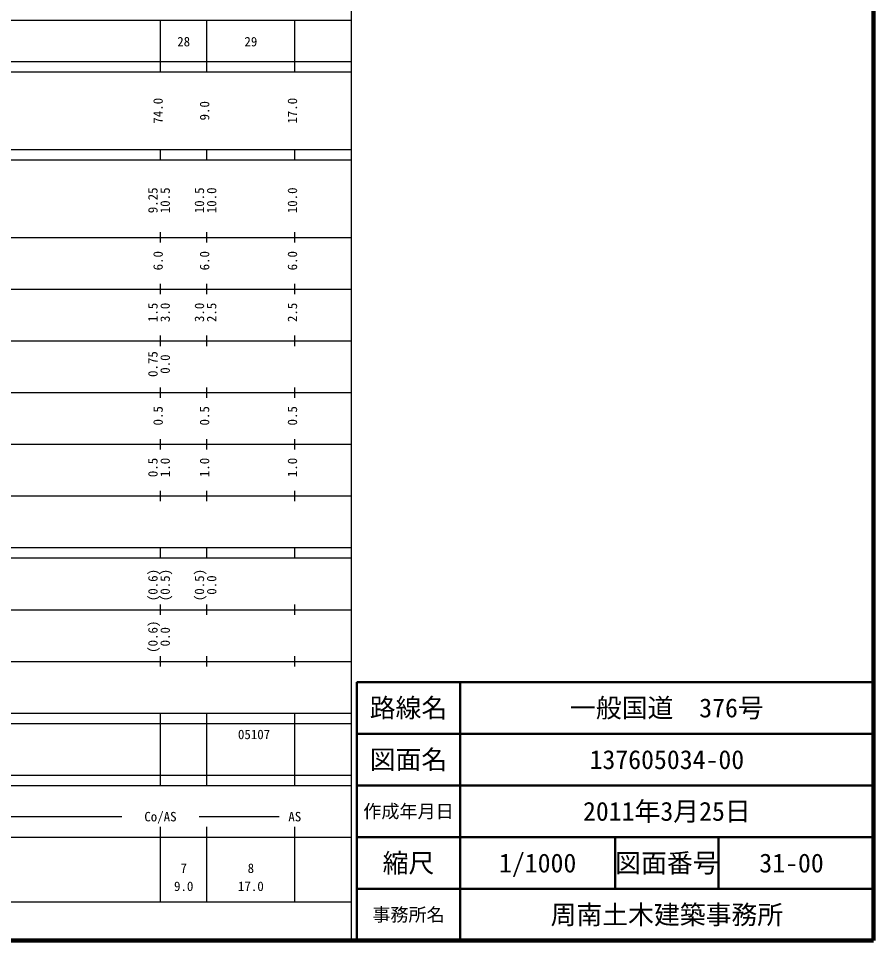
# Model space of a CAD drawing. Units: millimetres on the paper, enlarged 1000 times. Extents: x 40000 to 680000, y 20000 to 380000.
# Drawn here: x 514522 to 680000, y 20000 to 198357 of the extents above; entities that cross this region are included whole.
import ezdxf
from ezdxf.enums import TextEntityAlignment as Align

# ---------------------------------------------------------------- set-up
doc = ezdxf.new("R2010")
doc.units = ezdxf.units.MM
doc.header["$LTSCALE"] = 1000
for name, color, linetype, lineweight in [('M-TTL', 2, 'Continuous', 140), ('M-TTL-BAND', 7, 'Continuous', 25), ('M-TTL-FRAM', 2, 'Continuous', 50), ('M-TTL-LINE', 7, 'Continuous', 50)]:
    doc.layers.add(name, color=color, linetype=linetype, lineweight=lineweight)
doc.layers.add('M-TTL-TXT', color=7, linetype='Continuous')
doc.styles.add('ＭＳ ゴシック', font='')
doc.styles.get('ＭＳ ゴシック').set_extended_font_data('MS Gothic')

msp = doc.modelspace()

# ---------------------------------------------------------------- linework, layer by layer
at = {"layer": 'M-TTL'}
for p, q in [((680000, 20000), (680000, 380000)), ((40000, 20000), (680000, 20000))]:
    msp.add_line(p, q, dxfattribs=at)
at = {"layer": 'M-TTL-BAND'}
for p, q in [((579000, 20000), (579000, 370000)), ((68000, 198000), (579000, 198000)), ((542000, 188000), (542000, 198000)), ((551000, 188000), (551000, 198000)), ((568000, 188000), (568000, 198000)), ((40000, 190000), (579000, 190000)), ((40000, 188000), (579000, 188000)), ((40000, 173000), (579000, 173000)), ((542000, 171000), (542000, 173000)), ((551000, 171000), (551000, 173000)), ((568000, 171000), (568000, 173000)), ((40000, 171000), (579000, 171000)), ((542000, 155000), (542000, 157000)), ((551000, 155000), (551000, 157000)), ((568000, 155000), (568000, 157000)), ((40000, 156000), (579000, 156000)), ((542000, 145000), (542000, 147000)), ((551000, 145000), (551000, 147000)), ((568000, 145000), (568000, 147000)), ((46000, 146000), (579000, 146000)), ((52000, 136000), (579000, 136000)), ((542000, 135000), (542000, 137000)), ((551000, 135000), (551000, 137000)), ((568000, 135000), (568000, 137000)), ((542000, 125000), (542000, 127000)), ((551000, 125000), (551000, 127000)), ((568000, 125000), (568000, 127000)), ((46000, 126000), (579000, 126000)), ((52000, 116000), (579000, 116000)), ((542000, 115000), (542000, 117000)), ((551000, 115000), (551000, 117000)), ((568000, 115000), (568000, 117000)), ((46000, 106000), (579000, 106000)), ((542000, 105000), (542000, 107000)), ((551000, 105000), (551000, 107000)), ((568000, 105000), (568000, 107000)), ((40000, 96000), (579000, 96000)), ((542000, 94000), (542000, 96000)), ((551000, 94000), (551000, 96000)), ((568000, 94000), (568000, 96000)), ((40000, 94000), (579000, 94000)), ((49000, 84000), (579000, 84000)), ((542000, 83000), (542000, 85000)), ((551000, 83000), (551000, 85000)), ((568000, 83000), (568000, 85000)), ((542000, 73000), (542000, 75000)), ((551000, 73000), (551000, 75000)), ((568000, 73000), (568000, 75000)), ((40000, 74000), (579000, 74000)), ((40000, 64000), (579000, 64000)), ((542000, 62000), (542000, 64000)), ((551000, 62000), (551000, 64000)), ((568000, 62000), (568000, 64000)), ((40000, 62000), (579000, 62000)), ((542000, 52000), (542000, 62000)), ((551000, 52000), (551000, 62000)), ((568000, 52000), (568000, 62000)), ((40000, 52000), (579000, 52000)), ((542000, 50000), (542000, 52000)), ((551000, 50000), (551000, 52000)), ((568000, 50000), (568000, 52000)), ((40000, 50000), (579000, 50000)), ((444500, 44000), (534500, 44000)), ((549500, 44000), (565000, 44000)), ((542000, 27500), (542000, 42000)), ((551000, 27500), (551000, 42000)), ((568000, 27500), (568000, 42000)), ((40000, 40000), (579000, 40000)), ((68000, 27500), (579000, 27500))]:
    msp.add_line(p, q, dxfattribs=at)
at = {"layer": 'M-TTL-FRAM'}
for p, q in [((680000, 70000), (580000, 70000)), ((580000, 70000), (580000, 20000))]:
    msp.add_line(p, q, dxfattribs=at)
at = {"layer": 'M-TTL-LINE'}
for p, q in [((600000, 70000), (600000, 20000)), ((680000, 60000), (580000, 60000)), ((680000, 50000), (580000, 50000)), ((680000, 40000), (580000, 40000)), ((630000, 40000), (630000, 30000)), ((650000, 40000), (650000, 30000)), ((680000, 30000), (580000, 30000))]:
    msp.add_line(p, q, dxfattribs=at)

# ---------------------------------------------------------------- texts
at = {"layer": 'M-TTL-BAND', "style": 'ＭＳ ゴシック'}
for s, p in [('28', (546500, 192405)), ('29', (559500, 192405)), ('Co/AS', (542000, 42500)), ('AS', (568000, 42500)), ('7', (546500, 32523)), ('8', (559500, 32523)), ('9.0', (546500, 29033)), ('17.0', (559500, 29033))]:
    msp.add_text(s, height=1833, dxfattribs=at).set_placement(p, align=Align.BOTTOM_CENTER)
for s, p in [('74.0', (543000, 180500)), ('9.0', (552000, 180500)), ('17.0', (569000, 180500)), ('9.25', (542000, 163174)), ('10.5', (544370, 163174)), ('10.5', (551000, 163174)), ('10.0', (553370, 163174)), ('10.0', (569000, 163174)), ('6.0', (543000, 151500)), ('6.0', (552000, 151500)), ('6.0', (569000, 151500)), ('1.5', (542000, 141500)), ('3.0', (544370, 141500)), ('3.0', (551000, 141500)), ('2.5', (553370, 141500)), ('2.5', (569000, 141500)), ('0.75', (542000, 131500)), ('0.0', (544370, 131500)), ('0.5', (543000, 121500)), ('0.5', (552000, 121500)), ('0.5', (569000, 121500)), ('0.5', (542000, 111500)), ('1.0', (544370, 111500)), ('1.0', (552000, 111500)), ('1.0', (569000, 111500)), ('(0.6)', (542000, 88764)), ('(0.5)', (544370, 88764)), ('(0.5)', (551000, 88764)), ('0.0', (553370, 88764)), ('(0.6)', (542000, 78764)), ('0.0', (544370, 78764))]:
    msp.add_text(s, height=1833, rotation=90, dxfattribs=at).set_placement(p, align=Align.BOTTOM_CENTER)
msp.add_text('05107', height=1833, dxfattribs=at).set_placement((557000, 58405), align=Align.BOTTOM_LEFT)
at = {"layer": 'M-TTL-TXT', "style": 'ＭＳ ゴシック'}
for s, height, p in [('路線名', 3666, (590000, 65000)), ('路線名', 3666, (590000, 65000)), ('一般国道\u3000376号', 3666, (640000, 65000)), ('図面名', 3666, (590000, 55000)), ('図面名', 3666, (590000, 55000)), ('137605034-00', 3666, (640000, 55000)), ('作成年月日', 2566, (590000, 45000)), ('作成年月日', 2566, (590000, 45000)), ('2011年3月25日', 3666, (640000, 45000)), ('縮尺', 3666, (590000, 35000)), ('縮尺', 3666, (590000, 35000)), ('1/1000', 3666, (615000, 35000)), ('図面番号', 3666, (640000, 35000)), ('図面番号', 3666, (640000, 35000)), ('31-00', 3666, (664125, 35000)), ('周南土木建築事務所', 3666, (640000, 25000)), ('事務所名', 2566, (590000, 25000)), ('事務所名', 2566, (590000, 25000))]:
    msp.add_text(s, height=height, dxfattribs=at).set_placement(p, align=Align.MIDDLE_CENTER)

doc.saveas('drawing.dxf')
